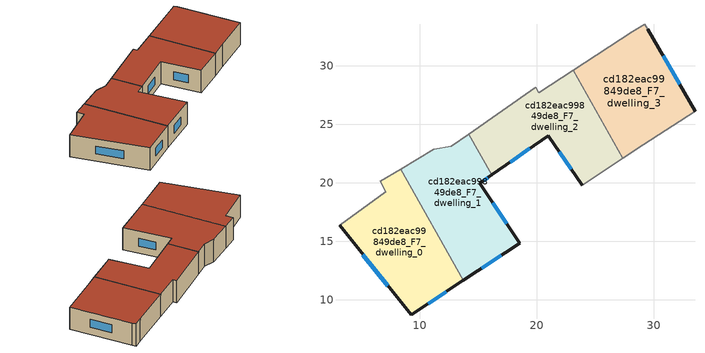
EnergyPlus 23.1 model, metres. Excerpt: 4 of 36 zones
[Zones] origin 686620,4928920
cd182eac99849de8_F7_dwelling_0
 floor to cd182eac99849de8_F6_dwelling_0 (EU_floor_Construction): 8.39,21.18 13.74,11.67 9.28,8.72 3.15,16.36 7.1,19.23 6.64,20.12 z21
 wall outside (EU_wall_Construction): 3.15,16.36 9.28,8.72 13.74,11.67 z21:24
 wall adiabatic (EU_wall_Construction): 8.39,21.18 6.64,20.12 7.1,19.23 3.15,16.36 z21:24
 wall to cd182eac99849de8_F7_dwelling_1 (EU_wall_Construction): 13.74,11.67 8.39,21.18 z21:24
 window (EU_Window_Construction): 5.15,13.87 7.29,11.2 / 10.73,9.68 12.29,10.71 z21.98:23.02
 roof outside (EU_roof_Construction): 13.74,11.67 8.39,21.18 6.64,20.12 7.1,19.23 3.15,16.36 9.28,8.72 z24
cd182eac99849de8_F7_dwelling_1
 floor to cd182eac99849de8_F6_dwelling_1 (EU_floor_Construction): 16.18,20.68 15.14,19.97 18.54,14.84 13.74,11.67 8.39,21.18 11.21,22.89 12.72,23.14 14.21,24.18 z21
 wall outside (EU_wall_Construction): 13.74,11.67 18.54,14.84 15.14,19.97 16.18,20.68 z21:24
 wall adiabatic (EU_wall_Construction): 14.21,24.18 12.72,23.14 11.21,22.89 8.39,21.18 z21:24
 wall to cd182eac99849de8_F7_dwelling_2 (EU_wall_Construction): 16.18,20.68 14.21,24.18 z21:24
 window (EU_Window_Construction): 15.48,20.2 15.84,20.45 / 17.44,16.51 16.25,18.3 / 15.3,12.7 16.98,13.81 z21.98:23.02
 roof outside (EU_roof_Construction): 18.54,14.84 15.14,19.97 16.18,20.68 14.21,24.18 12.72,23.14 11.21,22.89 8.39,21.18 13.74,11.67 z24
cd182eac99849de8_F7_dwelling_2
 floor to cd182eac99849de8_F6_dwelling_2 (EU_floor_Construction): 23.15,29.63 27.39,22.1 23.88,19.8 21,24.03 16.18,20.68 14.21,24.18 19.91,28.16 20.18,27.7 z21
 wall outside (EU_wall_Construction): 16.18,20.68 21,24.03 23.88,19.8 z21:24
 wall adiabatic (EU_wall_Construction): 23.88,19.8 27.39,22.1 / 23.15,29.63 20.18,27.7 19.91,28.16 14.21,24.18 z21:24
 wall to cd182eac99849de8_F7_dwelling_3 (EU_wall_Construction): 27.39,22.1 23.15,29.63 z21:24
 window (EU_Window_Construction): 21.94,22.65 22.95,21.17 / 17.75,21.77 19.43,22.94 z21.98:23.02
 roof outside (EU_roof_Construction): 27.39,22.1 23.15,29.63 20.18,27.7 19.91,28.16 14.21,24.18 16.18,20.68 21,24.03 23.88,19.8 z24
cd182eac99849de8_F7_dwelling_3
 floor to cd182eac99849de8_F6_dwelling_3 (EU_floor_Construction): 29.49,33.14 33.54,26.14 29.11,23.24 27.39,22.1 23.15,29.63 28.19,32.92 29.23,33.57 z21
 wall outside (EU_wall_Construction): 33.54,26.14 29.49,33.14 z21:24
 wall adiabatic (EU_wall_Construction): 27.39,22.1 29.11,23.24 33.54,26.14 / 29.49,33.14 29.23,33.57 28.19,32.92 23.15,29.63 z21:24
 window (EU_Window_Construction): 32.23,28.41 30.81,30.86 z21.98:23.02
 roof outside (EU_roof_Construction): 33.54,26.14 29.49,33.14 29.23,33.57 28.19,32.92 23.15,29.63 27.39,22.1 29.11,23.24 z24
[Building]
EU S2 Campaign: North Axis=0; Terrain=City; Solar Distribution=FullExterior
[Site:Location]
Bologna: Latitude=44.5; Longitude=11.25; Time Zone=1; Elevation=37
[SizingPeriod:WeatherFileDays]
AnnualSizingPeriod: Begin Month=1; Begin Day of Month=1; End Month=12; End Day of Month=31; Day of Week for Start Day=Monday; Use Weather File Daylight Saving Period=No; Use Weather File Rain and Snow Indicators=No
[MATERIAL]
EU_InternalMass_Material: Roughness=MediumRough; Thickness=0.1; Conductivity=1; Density=1800; Specific Heat=900; Thermal Absorptance=0.9; Solar Absorptance=0.7; Visible Absorptance=0.7
[MATERIAL:NOMASS] Roughness=MediumRough; Thermal Absorptance=0.9; Solar Absorptance=0.7; Visible Absorptance=0.7
Name | Thermal Resistance
EU_wall_NoMass | 0.905828
EU_roof_NoMass | 0.37593
EU_floor_NoMass | 0.67114
[WINDOWMATERIAL:SIMPLEGLAZINGSYSTEM]
EU_Window_SimpleGlazing: UFactor=4.52486; Solar Heat Gain Coefficient=0.85; Visible Transmittance=0.85
[CONSTRUCTION]
EU_wall_Construction: EU_wall_NoMass
EU_roof_Construction: EU_roof_NoMass
EU_floor_Construction: EU_floor_NoMass
EU_Window_Construction: EU_Window_SimpleGlazing
EU_InternalMass_Construction: EU_InternalMass_Material
[ZONE] Type=1; Multiplier=1; Ceiling Height=autocalculate; Floor Area=autocalculate; Part of Total Floor Area=Yes
Name | Volume
cd182eac99849de8_F7_dwelling_0 | 188.674
cd182eac99849de8_F7_dwelling_1 | 188.664
cd182eac99849de8_F7_dwelling_2 | 188.659
cd182eac99849de8_F7_dwelling_3 | 188.67
[INTERNALMASS] Construction=EU_InternalMass_Construction
Name | Zone or ZoneList | Surface Area
cd182eac99849de8_F7_dwelling_0_EU_InternalMass | cd182eac99849de8_F7_dwelling_0 | 62.8915
cd182eac99849de8_F7_dwelling_1_EU_InternalMass | cd182eac99849de8_F7_dwelling_1 | 62.8879
cd182eac99849de8_F7_dwelling_2_EU_InternalMass | cd182eac99849de8_F7_dwelling_2 | 62.8865
cd182eac99849de8_F7_dwelling_3_EU_InternalMass | cd182eac99849de8_F7_dwelling_3 | 62.8907
[OTHEREQUIPMENT] Fuel Type=Electricity; Design Level Calculation Method=Watts/Area; Power per Zone Floor Area=1; Fraction Latent=0; Fraction Radiant=0; Fraction Lost=0; Carbon Dioxide Generation Rate=0; EndUse Subcategory=EU_Step8_InternalGains
Name | Zone or ZoneList or Space or SpaceList | Schedule
EU_Step8_InternalGain_cd182eac99849de8_F7_dwelling_0_f000 | cd182eac99849de8_F7_dwelling_0 | EU_Step8_GainSchedule_cd182eac99849de8_F7_dwelling_0_f000
EU_Step8_InternalGain_cd182eac99849de8_F7_dwelling_1_f000 | cd182eac99849de8_F7_dwelling_1 | EU_Step8_GainSchedule_cd182eac99849de8_F7_dwelling_1_f000
EU_Step8_InternalGain_cd182eac99849de8_F7_dwelling_2_f000 | cd182eac99849de8_F7_dwelling_2 | EU_Step8_GainSchedule_cd182eac99849de8_F7_dwelling_2_f000
EU_Step8_InternalGain_cd182eac99849de8_F7_dwelling_3_f000 | cd182eac99849de8_F7_dwelling_3 | EU_Step8_GainSchedule_cd182eac99849de8_F7_dwelling_3_f000
[ZONEVENTILATION:DESIGNFLOWRATE] Schedule=EU_AlwaysOn; Design Flow Rate Calculation Method=AirChanges/Hour; Air Changes per Hour=0.73129; Ventilation Type=Natural; Fan Pressure Rise=0; Fan Total Efficiency=1; Constant Term Coefficient=1; Temperature Term Coefficient=0; Velocity Term Coefficient=0; Velocity Squared Term Coefficient=0; Minimum Indoor Temperature=-100; Maximum Indoor Temperature=100; Delta Temperature=-100; Minimum Outdoor Temperature=-100; Maximum Outdoor Temperature=100; Maximum Wind Speed=40
Name | Zone or ZoneList or Space or SpaceList
EU_ConstantAir_cd182eac99849de8_F7_dwelling_0 | cd182eac99849de8_F7_dwelling_0
EU_ConstantAir_cd182eac99849de8_F7_dwelling_1 | cd182eac99849de8_F7_dwelling_1
EU_ConstantAir_cd182eac99849de8_F7_dwelling_2 | cd182eac99849de8_F7_dwelling_2
EU_ConstantAir_cd182eac99849de8_F7_dwelling_3 | cd182eac99849de8_F7_dwelling_3
[HVACTEMPLATE:THERMOSTAT] Constant Heating Setpoint=20; Constant Cooling Setpoint=50
EU_HeatOnly_cd182eac99849de8_F5_dwelling_2; EU_HeatOnly_cd182eac99849de8_F5_dwelling_3; EU_HeatOnly_cd182eac99849de8_F6_dwelling_0; EU_HeatOnly_cd182eac99849de8_F6_dwelling_1; EU_HeatOnly_cd182eac99849de8_F6_dwelling_2; EU_HeatOnly_cd182eac99849de8_F6_dwelling_3; EU_HeatOnly_cd182eac99849de8_F7_dwelling_0; EU_HeatOnly_cd182eac99849de8_F7_dwelling_1; EU_HeatOnly_cd182eac99849de8_F7_dwelling_2; EU_HeatOnly_cd182eac99849de8_F7_dwelling_3
[HVACTEMPLATE:ZONE:IDEALLOADSAIRSYSTEM] System Availability Schedule=EU_AlwaysOn; Maximum Heating Supply Air Temperature=50; Minimum Cooling Supply Air Temperature=13; Maximum Heating Supply Air Humidity Ratio=0.0156; Minimum Cooling Supply Air Humidity Ratio=0.0077; Heating Limit=NoLimit; Cooling Limit=NoLimit; Heating Availability Schedule=EU_AlwaysOn; Cooling Availability Schedule=EU_CoolingOff; Dehumidification Control Type=ConstantSensibleHeatRatio; Cooling Sensible Heat Ratio=0.7; Dehumidification Setpoint=60; Humidification Control Type=None; Humidification Setpoint=30; Outdoor Air Method=None; Outdoor Air Flow Rate per Person=0.00944; Outdoor Air Flow Rate per Zone Floor Area=0; Outdoor Air Flow Rate per Zone=0; Demand Controlled Ventilation Type=None; Outdoor Air Economizer Type=NoEconomizer; Heat Recovery Type=None; Sensible Heat Recovery Effectiveness=0.7; Latent Heat Recovery Effectiveness=0.65
Name | Template Thermostat
cd182eac99849de8_F7_dwelling_0 | EU_HeatOnly_cd182eac99849de8_F7_dwelling_0
cd182eac99849de8_F7_dwelling_1 | EU_HeatOnly_cd182eac99849de8_F7_dwelling_1
cd182eac99849de8_F7_dwelling_2 | EU_HeatOnly_cd182eac99849de8_F7_dwelling_2
cd182eac99849de8_F7_dwelling_3 | EU_HeatOnly_cd182eac99849de8_F7_dwelling_3
[SIZING:ZONE] Zone Cooling Design Supply Air Temperature Input Method=SupplyAirTemperature; Zone Cooling Design Supply Air Temperature=13; Zone Heating Design Supply Air Temperature Input Method=SupplyAirTemperature; Zone Heating Design Supply Air Temperature=50; Zone Cooling Design Supply Air Humidity Ratio=0.008; Zone Heating Design Supply Air Humidity Ratio=0.008; Cooling Design Air Flow Method=DesignDay; Cooling Design Air Flow Rate=0; Cooling Minimum Air Flow per Zone Floor Area=0.000762; Cooling Minimum Air Flow=0; Cooling Minimum Air Flow Fraction=0.2; Heating Design Air Flow Method=DesignDay; Heating Design Air Flow Rate=0; Heating Maximum Air Flow per Zone Floor Area=0.002032; Heating Maximum Air Flow=0.141576; Heating Maximum Air Flow Fraction=0.3; Account for Dedicated Outdoor Air System=No; Dedicated Outdoor Air System Control Strategy=NeutralSupplyAir; Dedicated Outdoor Air Low Setpoint Temperature for Design=autosize; Dedicated Outdoor Air High Setpoint Temperature for Design=autosize; Zone Load Sizing Method=Sensible Load Only No Latent Load; Zone Latent Cooling Design Supply Air Humidity Ratio Input Method=HumidityRatioDifference; Zone Cooling Design Supply Air Humidity Ratio Difference=0.005; Zone Latent Heating Design Supply Air Humidity Ratio Input Method=HumidityRatioDifference; Zone Humidification Design Supply Air Humidity Ratio Difference=0.005
cd182eac99849de8_F7_dwelling_0; cd182eac99849de8_F7_dwelling_1; cd182eac99849de8_F7_dwelling_2; cd182eac99849de8_F7_dwelling_3
[SCHEDULE:CONSTANT]
Name | Hourly Value
EU_AlwaysOn | 1
EU_CoolingOff | 0
[SCHEDULE:FILE] Column Number=1; Rows to Skip at Top=0; Number of Hours of Data=8760; Column Separator=Comma; Interpolate to Timestep=No; Minutes per Item=60; Adjust Schedule for Daylight Savings=Yes
Name | File
EU_Step8_GainSchedule_cd182eac99849de8_F7_dwelling_0_f000 | ../../schedules/cd182eac99849de8/cd182eac99849de8_F7_dwelling_0_f000_gain.csv
EU_Step8_GainSchedule_cd182eac99849de8_F7_dwelling_1_f000 | ../../schedules/cd182eac99849de8/cd182eac99849de8_F7_dwelling_1_f000_gain.csv
EU_Step8_GainSchedule_cd182eac99849de8_F7_dwelling_2_f000 | ../../schedules/cd182eac99849de8/cd182eac99849de8_F7_dwelling_2_f000_gain.csv
EU_Step8_GainSchedule_cd182eac99849de8_F7_dwelling_3_f000 | ../../schedules/cd182eac99849de8/cd182eac99849de8_F7_dwelling_3_f000_gain.csv
